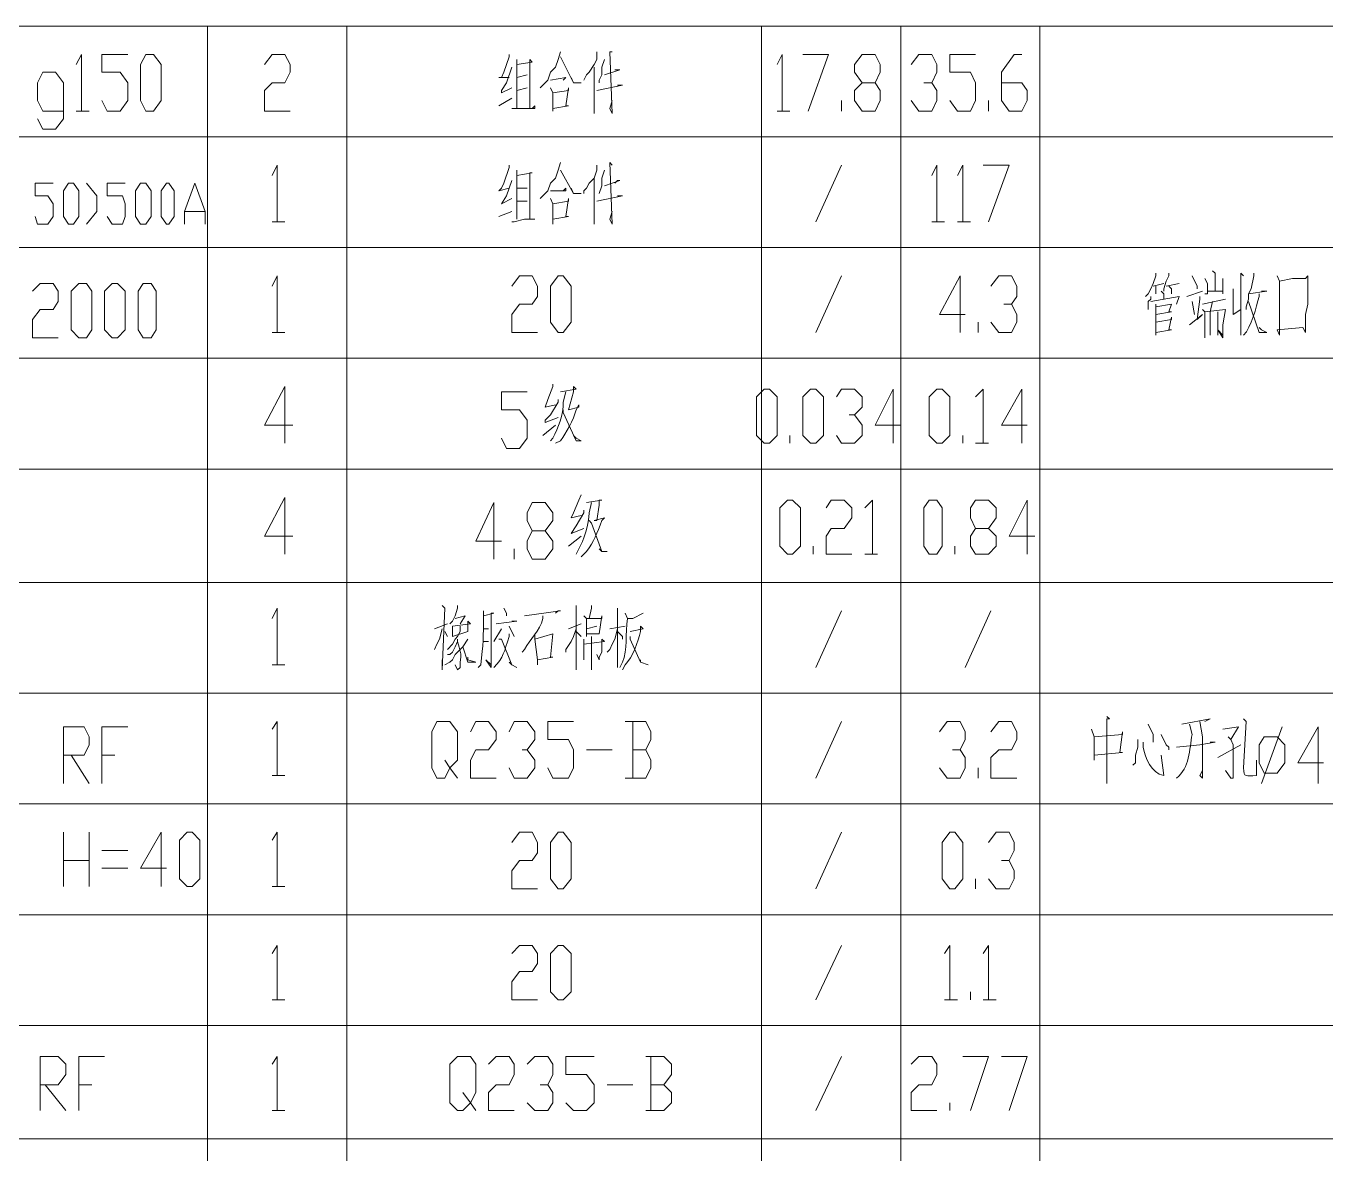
# Model space of a CAD drawing. Extents: x 14941 to 23337, y 2870 to 15192.
# Drawn here: x 19161 to 20564, y 3934 to 5150 of the extents above; entities that cross this region are included whole.
import ezdxf

# ---------------------------------------------------------------- set-up
doc = ezdxf.new("R2010")
doc.units = 0
doc.header["$LTSCALE"] = 8
doc.layers.add('1', color=1, linetype='Continuous')

msp = doc.modelspace()

# ---------------------------------------------------------------- linework, layer by layer
at = {"layer": '1', "color": 0, "lineweight": 5}
for points in [[(20633.8, 5150.2), (17927.9, 5150.2)], [(19357.3, 5030.6), (19357.3, 5150.2)], [(19507.5, 5030.6), (19507.5, 5150.2)], [(19955.2, 5030.6), (19955.2, 5150.2)], [(20105.4, 5030.6), (20105.4, 5150.2)], [(20255.6, 5030.6), (20255.6, 5150.2)], [(19738.3, 5122.4), (19735.5, 5114.1), (19732.8, 5105.7), (19727.2, 5100.2), (19724.4, 5091.8), (19718.9, 5086.3), (19716.1, 5083.5)], [(19777.3, 5122.4), (19777.3, 5114.1), (19774.5, 5108.5), (19768.9, 5100.2), (19766.1, 5097.4), (19763.4, 5091.8), (19763.4, 5091.8)], [(19791.2, 5122.4), (19793.9, 5122.4), (19791.2, 5122.4), (19793.9, 5055.7), (19791.2, 5061.2), (19793.9, 5069.6)], [(19215.5, 5108.5), (19221.1, 5119.6), (19221.1, 5058.4)], [(19243.3, 5069.6), (19248.9, 5058.4), (19262.8, 5058.4), (19271.1, 5069.6), (19271.1, 5089), (19262.8, 5100.2), (19243.3, 5100.2), (19243.3, 5119.6), (19271.1, 5119.6)], [(19290.6, 5058.4), (19285, 5069.6), (19285, 5108.5), (19290.6, 5119.6), (19298.9, 5119.6), (19307.3, 5108.5), (19307.3, 5069.6), (19298.9, 5058.4), (19290.6, 5058.4)], [(19418.5, 5108.5), (19426.9, 5119.6), (19440.8, 5119.6), (19446.3, 5108.5), (19446.3, 5100.2), (19440.8, 5089), (19426.9, 5089), (19418.5, 5080.7), (19418.5, 5058.4), (19446.3, 5058.4)], [(19682.7, 5119.6), (19682.7, 5116.8), (19677.1, 5100.2), (19674.4, 5094.6), (19671.6, 5094.6), (19682.7, 5094.6)], [(19691.1, 5114.1), (19691.1, 5111.3), (19691.1, 5061.2)], [(19691.1, 5108.5), (19707.7, 5111.3), (19705, 5114.1), (19705, 5111.3), (19705, 5061.2)], [(19738.3, 5116.8), (19752.2, 5089), (19760.6, 5089), (19752.2, 5089), (19749.5, 5094.6)], [(19785.6, 5114.1), (19782.8, 5105.7), (19782.8, 5097.4), (19780, 5091.8), (19780, 5089)], [(19971.9, 5108.5), (19977.5, 5119.6), (19977.5, 5058.4)], [(19999.7, 5119.6), (20027.5, 5119.6), (20005.3, 5058.4)], [(20063.7, 5058.4), (20055.4, 5069.6), (20055.4, 5080.7), (20063.7, 5089), (20077.6, 5089), (20083.2, 5100.2), (20083.2, 5108.5), (20077.6, 5119.6), (20063.7, 5119.6), (20055.4, 5108.5), (20055.4, 5100.2), (20063.7, 5089)], [(20116.5, 5108.5), (20124.9, 5119.6), (20138.8, 5119.6), (20144.3, 5108.5), (20144.3, 5100.2), (20138.8, 5089), (20130.4, 5089)], [(20158.2, 5069.6), (20166.6, 5058.4), (20180.5, 5058.4), (20186.1, 5069.6), (20186.1, 5089), (20180.5, 5100.2), (20158.2, 5100.2), (20158.2, 5119.6), (20186.1, 5119.6)], [(20213.9, 5089), (20236.1, 5089), (20241.7, 5080.7), (20241.7, 5069.6), (20236.1, 5058.4), (20222.2, 5058.4), (20213.9, 5069.6), (20213.9, 5100.2), (20227.8, 5119.6), (20236.1, 5119.6)], [(19173.8, 5050.1), (19179.4, 5039), (19193.3, 5039), (19201.6, 5050.1), (19201.6, 5089), (19193.3, 5100.2), (19179.4, 5100.2), (19173.8, 5089), (19173.8, 5069.6), (19179.4, 5058.4), (19201.6, 5058.4)], [(19685.5, 5105.7), (19679.9, 5089), (19674.4, 5080.7), (19674.4, 5077.9), (19685.5, 5083.5)], [(19702.2, 5097.4), (19691.1, 5094.6)], [(19727.2, 5091.8), (19743.9, 5094.6), (19743.9, 5094.6), (19741.1, 5091.8)], [(19774.5, 5105.7), (19774.5, 5055.7), (19774.5, 5066.8)], [(19785.6, 5097.4), (19802.3, 5102.9), (19799.5, 5102.9), (19796.7, 5102.9)], [(19691.1, 5080.7), (19702.2, 5083.5)], [(19727.2, 5083.5), (19730, 5077.9), (19730, 5069.6), (19730, 5058.4), (19730, 5061.2), (19746.7, 5064), (19743.9, 5064), (19746.7, 5083.5), (19746.7, 5080.7), (19730, 5077.9)], [(19777.3, 5080.7), (19805.1, 5086.3), (19805.1, 5086.3), (19799.5, 5086.3)], [(20077.6, 5089), (20083.2, 5080.7), (20083.2, 5069.6), (20077.6, 5058.4), (20063.7, 5058.4)], [(20138.8, 5089), (20144.3, 5080.7), (20144.3, 5069.6), (20138.8, 5058.4), (20124.9, 5058.4), (20116.5, 5069.6)], [(19671.6, 5064), (19685.5, 5072.3)], [(20041.4, 5058.4), (20041.4, 5069.6)], [(20200, 5058.4), (20200, 5069.6)], [(19215.5, 5058.4), (19229.4, 5058.4)], [(19685.5, 5061.2), (19688.3, 5061.2), (19699.4, 5061.2), (19710.5, 5061.2), (19710.5, 5064), (19707.7, 5061.2), (19705, 5061.2)], [(19971.9, 5058.4), (19985.8, 5058.4)], [(20633.8, 5030.6), (17927.9, 5030.6)], [(20633.8, 5030.6), (17927.9, 5030.6)], [(19357.3, 4911.1), (19357.3, 5030.6)], [(19507.5, 4911.1), (19507.5, 5030.6)], [(19955.2, 4911.1), (19955.2, 5030.6)], [(20105.4, 4911.1), (20105.4, 5030.6)], [(20255.6, 4911.1), (20255.6, 5030.6)], [(19426.9, 4988.9), (19432.4, 5000), (19432.4, 4938.9)], [(19682.7, 5000), (19682.7, 4997.3), (19677.1, 4980.6), (19674.4, 4975), (19671.6, 4972.2), (19682.7, 4975)], [(19738.3, 5002.8), (19735.5, 4994.5), (19732.8, 4986.1), (19727.2, 4980.6), (19724.4, 4972.2), (19718.9, 4966.7), (19716.1, 4963.9)], [(19777.3, 5000), (19777.3, 4994.5), (19774.5, 4986.1), (19768.9, 4980.6), (19766.1, 4975), (19763.4, 4972.2), (19763.4, 4969.5)], [(19791.2, 5002.8), (19793.9, 5000), (19791.2, 5002.8), (19793.9, 4936.1), (19791.2, 4941.6), (19793.9, 4950)], [(20013.6, 4938.9), (20041.4, 5000)], [(20138.8, 4988.9), (20144.3, 5000), (20144.3, 4938.9)], [(20166.6, 4988.9), (20172.2, 5000), (20172.2, 4938.9)], [(20194.4, 5000), (20222.2, 5000), (20200, 4938.9)], [(19171, 4944.4), (19173.8, 4936.1), (19184.9, 4936.1), (19190.5, 4944.4), (19190.5, 4958.3), (19184.9, 4966.7), (19171, 4966.7), (19171, 4980.6), (19190.5, 4980.6)], [(19207.2, 4936.1), (19201.6, 4944.4), (19201.6, 4972.2), (19207.2, 4980.6), (19212.7, 4980.6), (19218.3, 4972.2), (19218.3, 4944.4), (19212.7, 4936.1), (19207.2, 4936.1)], [(19226.6, 4980.6), (19237.8, 4966.7), (19237.8, 4950), (19226.6, 4936.1)], [(19248.9, 4944.4), (19254.4, 4936.1), (19265.6, 4936.1), (19268.4, 4944.4), (19268.4, 4958.3), (19265.6, 4966.7), (19248.9, 4966.7), (19248.9, 4980.6), (19268.4, 4980.6)], [(19285, 4936.1), (19279.5, 4944.4), (19279.5, 4972.2), (19285, 4980.6), (19290.6, 4980.6), (19296.2, 4972.2), (19296.2, 4944.4), (19290.6, 4936.1), (19285, 4936.1)], [(19312.8, 4936.1), (19307.3, 4944.4), (19307.3, 4972.2), (19312.8, 4980.6), (19315.6, 4980.6), (19321.2, 4972.2), (19321.2, 4944.4), (19315.6, 4936.1), (19312.8, 4936.1)], [(19332.3, 4936.1), (19332.3, 4950), (19343.4, 4980.6), (19354.6, 4950), (19354.6, 4936.1)], [(19685.5, 4983.4), (19679.9, 4966.7), (19674.4, 4958.3), (19674.4, 4958.3), (19685.5, 4963.9)], [(19691.1, 4994.5), (19691.1, 4988.9), (19691.1, 4941.6)], [(19691.1, 4988.9), (19707.7, 4991.7), (19705, 4991.7), (19705, 4988.9), (19705, 4941.6)], [(19738.3, 4994.5), (19752.2, 4969.5), (19760.6, 4969.5), (19752.2, 4969.5), (19749.5, 4975)], [(19774.5, 4986.1), (19774.5, 4936.1), (19774.5, 4944.4)], [(19785.6, 4994.5), (19782.8, 4986.1), (19782.8, 4977.8), (19780, 4969.5)], [(19785.6, 4977.8), (19802.3, 4983.4), (19799.5, 4983.4), (19796.7, 4980.6)], [(19702.2, 4975), (19691.1, 4975)], [(19727.2, 4972.2), (19743.9, 4972.2), (19743.9, 4975), (19741.1, 4972.2)], [(19777.3, 4961.1), (19805.1, 4966.7), (19805.1, 4966.7), (19799.5, 4966.7)], [(19691.1, 4961.1), (19702.2, 4961.1)], [(19727.2, 4963.9), (19730, 4958.3), (19730, 4950), (19730, 4936.1), (19730, 4941.6), (19746.7, 4944.4), (19743.9, 4944.4), (19746.7, 4963.9), (19746.7, 4961.1), (19730, 4958.3)], [(19332.3, 4950), (19354.6, 4950)], [(19426.9, 4938.9), (19440.8, 4938.9)], [(19671.6, 4944.4), (19685.5, 4950)], [(19685.5, 4938.9), (19688.3, 4938.9), (19699.4, 4941.6), (19710.5, 4941.6), (19710.5, 4941.6), (19707.7, 4941.6), (19705, 4941.6)], [(20138.8, 4938.9), (20152.7, 4938.9)], [(20166.6, 4938.9), (20180.5, 4938.9)], [(20633.8, 4911.1), (17927.9, 4911.1)], [(20633.8, 4911.1), (17927.9, 4911.1)], [(19357.3, 4791.5), (19357.3, 4911.1)], [(19507.5, 4791.5), (19507.5, 4911.1)], [(19955.2, 4791.5), (19955.2, 4911.1)], [(20105.4, 4791.5), (20105.4, 4911.1)], [(20255.6, 4791.5), (20255.6, 4911.1)], [(20380.7, 4883.2), (20380.7, 4880.5), (20377.9, 4872.1), (20375.2, 4866.6), (20372.4, 4861), (20369.6, 4858.2)], [(20394.6, 4883.2), (20394.6, 4880.5), (20391.8, 4874.9), (20389.1, 4866.6), (20389.1, 4863.8)], [(20441.9, 4886), (20444.7, 4883.2), (20444.7, 4863.8)], [(20472.5, 4883.2), (20475.3, 4880.5), (20472.5, 4883.2), (20472.5, 4816.5), (20472.5, 4819.3), (20472.5, 4824.8)], [(20486.4, 4883.2), (20486.4, 4880.5), (20483.6, 4866.6), (20480.8, 4861), (20480.8, 4855.4), (20478.1, 4847.1), (20478.1, 4844.3)], [(19168.2, 4863.8), (19176.6, 4872.1), (19190.5, 4872.1), (19196, 4863.8), (19196, 4852.7), (19190.5, 4844.3), (19176.6, 4844.3), (19168.2, 4833.2), (19168.2, 4813.7), (19196, 4813.7)], [(19218.3, 4813.7), (19210, 4822.1), (19210, 4863.8), (19218.3, 4872.1), (19226.6, 4872.1), (19232.2, 4863.8), (19232.2, 4822.1), (19226.6, 4813.7), (19218.3, 4813.7)], [(19254.4, 4813.7), (19246.1, 4822.1), (19246.1, 4863.8), (19254.4, 4872.1), (19260, 4872.1), (19268.4, 4863.8), (19268.4, 4822.1), (19260, 4813.7), (19254.4, 4813.7)], [(19287.8, 4813.7), (19282.3, 4822.1), (19282.3, 4863.8), (19287.8, 4872.1), (19296.2, 4872.1), (19301.7, 4863.8), (19301.7, 4822.1), (19296.2, 4813.7), (19287.8, 4813.7)], [(19426.9, 4869.3), (19432.4, 4880.5), (19432.4, 4819.3)], [(19685.5, 4869.3), (19693.8, 4880.5), (19707.7, 4880.5), (19713.3, 4869.3), (19713.3, 4858.2), (19707.7, 4849.9), (19693.8, 4849.9), (19685.5, 4838.7), (19685.5, 4819.3), (19713.3, 4819.3)], [(19735.5, 4819.3), (19727.2, 4830.4), (19727.2, 4869.3), (19735.5, 4880.5), (19741.1, 4880.5), (19749.5, 4869.3), (19749.5, 4830.4), (19741.1, 4819.3), (19735.5, 4819.3)], [(20013.6, 4819.3), (20041.4, 4880.5)], [(20174.9, 4838.7), (20147.1, 4838.7), (20169.4, 4880.5), (20169.4, 4819.3)], [(20202.7, 4869.3), (20211.1, 4880.5), (20225, 4880.5), (20230.6, 4869.3), (20230.6, 4858.2), (20225, 4849.9), (20216.6, 4849.9)], [(20377.9, 4869.3), (20389.1, 4872.1)], [(20380.7, 4869.3), (20380.7, 4866.6), (20380.7, 4861)], [(20391.8, 4869.3), (20405.7, 4872.1)], [(20394.6, 4869.3), (20397.4, 4866.6), (20397.4, 4861)], [(20419.7, 4880.5), (20425.2, 4869.3), (20425.2, 4866.6)], [(20433.6, 4877.7), (20436.3, 4872.1), (20436.3, 4861), (20433.6, 4861), (20436.3, 4861), (20436.3, 4863.8), (20453, 4863.8), (20453, 4861), (20453, 4874.9), (20453, 4877.7)], [(20511.4, 4880.5), (20514.2, 4874.9), (20514.2, 4816.5), (20511.4, 4822.1), (20539.2, 4824.8), (20539.2, 4824.8), (20542, 4819.3), (20542, 4827.6), (20542, 4838.7), (20544.8, 4849.9), (20544.8, 4880.5), (20544.8, 4880.5), (20542, 4877.7), (20528.1, 4877.7), (20528.1, 4877.7), (20514.2, 4874.9)], [(20375.2, 4858.2), (20375.2, 4855.4), (20372.4, 4852.7), (20372.4, 4849.9), (20372.4, 4847.1), (20372.4, 4844.3)], [(20375.2, 4852.7), (20405.7, 4858.2), (20405.7, 4858.2), (20403, 4849.9)], [(20386.3, 4863.8), (20389.1, 4861), (20389.1, 4855.4)], [(20414.1, 4858.2), (20430.8, 4863.8)], [(20428, 4858.2), (20428, 4855.4), (20425.2, 4833.2), (20430.8, 4838.7), (20416.9, 4827.6)], [(20430.8, 4849.9), (20455.8, 4855.4)], [(20464.1, 4866.6), (20464.1, 4863.8), (20464.1, 4838.7), (20464.1, 4838.7), (20472.5, 4844.3)], [(20480.8, 4861), (20500.3, 4863.8), (20497.5, 4863.8), (20494.7, 4863.8)], [(20225, 4849.9), (20230.6, 4838.7), (20230.6, 4830.4), (20225, 4819.3), (20211.1, 4819.3), (20202.7, 4830.4)], [(20380.7, 4849.9), (20380.7, 4847.1), (20380.7, 4836), (20380.7, 4816.5), (20380.7, 4824.8)], [(20380.7, 4847.1), (20397.4, 4849.9), (20397.4, 4849.9), (20394.6, 4841.5), (20397.4, 4841.5), (20380.7, 4838.7)], [(20419.7, 4852.7), (20422.4, 4838.7)], [(20433.6, 4813.7), (20433.6, 4819.3), (20433.6, 4813.7), (20433.6, 4841.5), (20430.8, 4844.3)], [(20433.6, 4841.5), (20455.8, 4844.3), (20455.8, 4844.3), (20455.8, 4844.3), (20453, 4827.6), (20453, 4822.1), (20453, 4816.5), (20453, 4813.7), (20447.5, 4822.1), (20453, 4816.5)], [(20441.9, 4852.7), (20439.1, 4841.5), (20439.1, 4816.5)], [(20447.5, 4816.5), (20447.5, 4841.5)], [(20480.8, 4852.7), (20480.8, 4852.7), (20492, 4819.3), (20500.3, 4819.3), (20494.7, 4822.1), (20492, 4824.8)], [(20188.8, 4819.3), (20188.8, 4830.4)], [(20380.7, 4830.4), (20397.4, 4833.2), (20397.4, 4836), (20394.6, 4822.1), (20397.4, 4822.1), (20380.7, 4819.3)], [(19426.9, 4819.3), (19440.8, 4819.3)], [(18228.3, 4671.9), (18228.3, 4791.5), (20633.8, 4791.5)], [(19357.3, 4791.5), (19357.3, 3948.9)], [(19507.5, 4791.5), (19507.5, 3948.9)], [(19955.2, 4791.5), (19955.2, 3948.9)], [(20105.4, 4791.5), (20105.4, 3948.9)], [(20255.6, 4791.5), (20255.6, 3948.9)], [(19449.1, 4719.2), (19418.5, 4719.2), (19440.8, 4760.9), (19440.8, 4699.7)], [(19730, 4763.7), (19730, 4760.9), (19724.4, 4747), (19721.6, 4738.6), (19721.6, 4738.6), (19732.8, 4741.4)], [(19958, 4699.7), (19949.7, 4708), (19949.7, 4749.8), (19958, 4758.1), (19963.6, 4758.1), (19971.9, 4749.8), (19971.9, 4708), (19963.6, 4699.7), (19958, 4699.7)], [(20008.1, 4699.7), (19999.7, 4708), (19999.7, 4749.8), (20008.1, 4758.1), (20013.6, 4758.1), (20022, 4749.8), (20022, 4708), (20013.6, 4699.7), (20008.1, 4699.7)], [(20035.9, 4749.8), (20041.4, 4758.1), (20055.4, 4758.1), (20063.7, 4749.8), (20063.7, 4738.6), (20055.4, 4730.3), (20049.8, 4730.3)], [(20105.4, 4719.2), (20077.6, 4719.2), (20097.1, 4758.1), (20097.1, 4699.7)], [(20144.3, 4699.7), (20136, 4708), (20136, 4749.8), (20144.3, 4758.1), (20149.9, 4758.1), (20158.2, 4749.8), (20158.2, 4708), (20149.9, 4699.7), (20144.3, 4699.7)], [(20186.1, 4749.8), (20194.4, 4758.1), (20194.4, 4699.7)], [(20241.7, 4719.2), (20213.9, 4719.2), (20236.1, 4758.1), (20236.1, 4699.7)], [(19674.4, 4705.3), (19679.9, 4694.1), (19693.8, 4694.1), (19702.2, 4705.3), (19702.2, 4724.7), (19693.8, 4735.9), (19674.4, 4735.9), (19674.4, 4755.3), (19702.2, 4755.3)], [(19735.5, 4747), (19735.5, 4744.2), (19727.2, 4730.3), (19721.6, 4724.7), (19721.6, 4722), (19735.5, 4727.5)], [(19741.1, 4735.9), (19741.1, 4733.1), (19755, 4702.5), (19760.6, 4702.5), (19755, 4705.3), (19752.2, 4708)], [(20055.4, 4730.3), (20063.7, 4719.2), (20063.7, 4708), (20055.4, 4699.7), (20041.4, 4699.7), (20035.9, 4708)], [(19718.9, 4708), (19732.8, 4719.2)], [(19985.8, 4699.7), (19985.8, 4708)], [(20172.2, 4699.7), (20172.2, 4708)], [(20186.1, 4699.7), (20200, 4699.7)], [(20633.8, 4671.9), (18228.3, 4671.9), (18228.3, 3948.9)], [(19760.6, 4644.1), (19757.8, 4638.5), (19752.2, 4624.6), (19749.5, 4619.1), (19749.5, 4619.1), (19760.6, 4621.8)], [(19449.1, 4599.6), (19418.5, 4599.6), (19440.8, 4641.3), (19440.8, 4580.1)], [(19674.4, 4594), (19646.6, 4594), (19666, 4635.7), (19666, 4574.6)], [(19707.7, 4574.6), (19702.2, 4585.7), (19702.2, 4594), (19707.7, 4605.2), (19721.6, 4605.2), (19730, 4616.3), (19730, 4624.6), (19721.6, 4635.7), (19707.7, 4635.7), (19702.2, 4624.6), (19702.2, 4616.3), (19707.7, 4605.2)], [(19983, 4580.1), (19974.7, 4588.5), (19974.7, 4630.2), (19983, 4638.5), (19988.6, 4638.5), (19997, 4630.2), (19997, 4588.5), (19988.6, 4580.1), (19983, 4580.1)], [(20024.8, 4630.2), (20030.3, 4638.5), (20044.2, 4638.5), (20052.6, 4630.2), (20052.6, 4619.1), (20044.2, 4607.9), (20030.3, 4607.9), (20024.8, 4599.6), (20024.8, 4580.1), (20052.6, 4580.1)], [(20066.5, 4630.2), (20074.8, 4638.5), (20074.8, 4580.1)], [(20136, 4580.1), (20130.4, 4588.5), (20130.4, 4630.2), (20136, 4638.5), (20144.3, 4638.5), (20149.9, 4630.2), (20149.9, 4588.5), (20144.3, 4580.1), (20136, 4580.1)], [(20186.1, 4580.1), (20180.5, 4588.5), (20180.5, 4599.6), (20186.1, 4607.9), (20200, 4607.9), (20208.3, 4619.1), (20208.3, 4630.2), (20200, 4638.5), (20186.1, 4638.5), (20180.5, 4630.2), (20180.5, 4619.1), (20186.1, 4607.9)], [(20250, 4599.6), (20222.2, 4599.6), (20241.7, 4638.5), (20241.7, 4580.1)], [(19763.4, 4627.4), (19763.4, 4624.6), (19755, 4610.7), (19749.5, 4602.4), (19749.5, 4602.4), (19763.4, 4607.9)], [(19768.9, 4616.3), (19771.7, 4613.5), (19782.8, 4582.9), (19788.4, 4582.9), (19782.8, 4582.9), (19780, 4585.7)], [(19721.6, 4605.2), (19730, 4594), (19730, 4585.7), (19721.6, 4574.6), (19707.7, 4574.6)], [(20200, 4607.9), (20208.3, 4599.6), (20208.3, 4588.5), (20200, 4580.1), (20186.1, 4580.1)], [(19746.7, 4588.5), (19760.6, 4599.6)], [(20010.9, 4580.1), (20010.9, 4588.5)], [(20163.8, 4580.1), (20163.8, 4588.5)], [(19688.3, 4574.6), (19688.3, 4585.7)], [(20066.5, 4580.1), (20080.4, 4580.1)], [(20631, 4549.5), (18228.3, 4549.5)], [(19426.9, 4510.6), (19432.4, 4521.7), (19432.4, 4460.5)], [(19610.4, 4524.5), (19613.2, 4521.7), (19610.4, 4455), (19610.4, 4457.8), (19610.4, 4466.1)], [(19627.1, 4524.5), (19627.1, 4521.7), (19624.3, 4513.4), (19621.5, 4507.8), (19618.7, 4505)], [(19677.1, 4521.7), (19679.9, 4516.2), (19679.9, 4513.4), (19679.9, 4516.2)], [(19699.4, 4513.4), (19738.3, 4518.9), (19735.5, 4518.9), (19732.8, 4516.2)], [(19755, 4524.5), (19755, 4521.7), (19755, 4455), (19755, 4460.5), (19755, 4468.9)], [(19771.7, 4524.5), (19771.7, 4521.7), (19768.9, 4510.6)], [(19799.5, 4521.7), (19799.5, 4518.9), (19799.5, 4521.7), (19799.5, 4457.8), (19799.5, 4466.1)], [(20013.6, 4457.8), (20041.4, 4518.9)], [(20174.9, 4457.8), (20202.7, 4518.9)], [(19616, 4505), (19602.1, 4499.5)], [(19621.5, 4502.3), (19621.5, 4491.1), (19621.5, 4491.1), (19638.2, 4496.7), (19638.2, 4496.7), (19638.2, 4507.8), (19641, 4505), (19621.5, 4502.3)], [(19624.3, 4510.6), (19635.4, 4513.4), (19635.4, 4513.4), (19629.9, 4505)], [(19654.9, 4513.4), (19666, 4516.2), (19663.2, 4516.2), (19663.2, 4468.9), (19663.2, 4463.3), (19663.2, 4457.8), (19657.7, 4466.1), (19663.2, 4460.5)], [(19668.8, 4505), (19691.1, 4507.8), (19691.1, 4507.8), (19685.5, 4507.8)], [(19746.7, 4499.5), (19760.6, 4505)], [(19763.4, 4513.4), (19766.1, 4510.6), (19766.1, 4491.1), (19766.1, 4493.9), (19780, 4493.9), (19780, 4493.9), (19782.8, 4513.4), (19782.8, 4510.6), (19766.1, 4510.6)], [(19827.3, 4516.2), (19816.2, 4510.6), (19810.6, 4510.6)], [(19610.4, 4499.5), (19607.6, 4488.4), (19604.8, 4482.8), (19602.1, 4477.2)], [(19613.2, 4496.7), (19616, 4491.1)], [(19629.9, 4502.3), (19629.9, 4496.7), (19627.1, 4491.1), (19624.3, 4488.4), (19621.5, 4482.8), (19616, 4477.2)], [(19654.9, 4499.5), (19660.5, 4499.5)], [(19674.4, 4499.5), (19674.4, 4499.5), (19666, 4485.6)], [(19682.7, 4502.3), (19688.3, 4491.1)], [(19710.5, 4493.9), (19710.5, 4488.4), (19713.3, 4466.1), (19713.3, 4460.5), (19713.3, 4466.1), (19730, 4468.9), (19727.2, 4468.9), (19730, 4493.9), (19730, 4493.9), (19710.5, 4488.4)], [(19755, 4499.5), (19752.2, 4491.1), (19749.5, 4485.6), (19743.9, 4477.2), (19743.9, 4474.4)], [(19755, 4496.7), (19760.6, 4491.1), (19760.6, 4491.1)], [(19766.1, 4499.5), (19777.3, 4502.3)], [(19771.7, 4491.1), (19771.7, 4455), (19771.7, 4457.8), (19771.7, 4463.3)], [(19799.5, 4499.5), (19796.7, 4488.4), (19793.9, 4482.8), (19791.2, 4477.2), (19788.4, 4474.4)], [(19791.2, 4499.5), (19807.9, 4502.3)], [(19799.5, 4496.7), (19805.1, 4491.1), (19805.1, 4488.4)], [(19813.4, 4491.1), (19813.4, 4488.4), (19824.5, 4463.3), (19832.9, 4460.5), (19824.5, 4463.3), (19824.5, 4466.1)], [(19629.9, 4477.2), (19624.3, 4471.7), (19621.5, 4466.1), (19618.7, 4463.3), (19613.2, 4460.5)], [(19627.1, 4485.6), (19627.1, 4485.6), (19624.3, 4480), (19621.5, 4474.4), (19618.7, 4471.7), (19616, 4471.7)], [(19638.2, 4488.4), (19638.2, 4488.4), (19632.7, 4480), (19629.9, 4477.2)], [(19632.7, 4480), (19638.2, 4463.3), (19646.6, 4463.3), (19638.2, 4466.1), (19638.2, 4468.9)], [(19660.5, 4485.6), (19654.9, 4485.6)], [(19671.6, 4488.4), (19674.4, 4488.4), (19685.5, 4460.5), (19691.1, 4457.8), (19685.5, 4460.5), (19682.7, 4463.3)], [(19763.4, 4488.4), (19763.4, 4482.8), (19763.4, 4466.1), (19763.4, 4468.9), (19763.4, 4474.4)], [(19763.4, 4482.8), (19785.6, 4485.6), (19782.8, 4488.4), (19782.8, 4485.6), (19782.8, 4474.4), (19780, 4468.9), (19780, 4466.1), (19777.3, 4471.7), (19780, 4466.1)], [(19426.9, 4460.5), (19440.8, 4460.5)], [(20631, 4430), (18228.3, 4430)], [(19201.6, 4332.6), (19201.6, 4393.8), (19223.9, 4393.8), (19229.4, 4382.7), (19229.4, 4374.3), (19223.9, 4363.2), (19201.6, 4363.2)], [(19243.3, 4332.6), (19243.3, 4393.8), (19271.1, 4393.8)], [(19426.9, 4391), (19432.4, 4399.4), (19432.4, 4341)], [(19613.2, 4357.7), (19618.7, 4349.3), (19613.2, 4338.2), (19604.8, 4338.2), (19599.3, 4349.3), (19599.3, 4388.2), (19604.8, 4399.4), (19618.7, 4399.4), (19627.1, 4388.2), (19627.1, 4357.7), (19618.7, 4349.3), (19627.1, 4338.2)], [(19641, 4388.2), (19646.6, 4399.4), (19660.5, 4399.4), (19668.8, 4388.2), (19668.8, 4379.9), (19660.5, 4368.8), (19646.6, 4368.8), (19641, 4357.7), (19641, 4338.2), (19668.8, 4338.2)], [(19682.7, 4388.2), (19688.3, 4399.4), (19702.2, 4399.4), (19710.5, 4388.2), (19710.5, 4379.9), (19702.2, 4368.8), (19696.6, 4368.8)], [(19724.4, 4349.3), (19730, 4338.2), (19746.7, 4338.2), (19752.2, 4349.3), (19752.2, 4368.8), (19746.7, 4379.9), (19724.4, 4379.9), (19724.4, 4399.4), (19752.2, 4399.4)], [(19830.1, 4368.8), (19835.7, 4379.9), (19835.7, 4388.2), (19830.1, 4399.4), (19807.9, 4399.4)], [(19816.2, 4399.4), (19816.2, 4338.2)], [(20013.6, 4338.2), (20041.4, 4399.4)], [(20147.1, 4388.2), (20155.5, 4399.4), (20169.4, 4399.4), (20174.9, 4388.2), (20174.9, 4379.9), (20169.4, 4368.8), (20161, 4368.8)], [(20202.7, 4388.2), (20211.1, 4399.4), (20225, 4399.4), (20230.6, 4388.2), (20230.6, 4379.9), (20225, 4368.8), (20211.1, 4368.8), (20202.7, 4360.4), (20202.7, 4338.2), (20230.6, 4338.2)], [(20327.9, 4404.9), (20330.7, 4402.1), (20327.9, 4402.1), (20327.9, 4332.6), (20327.9, 4338.2), (20327.9, 4341)], [(20372.4, 4396.6), (20377.9, 4385.5), (20377.9, 4382.7), (20377.9, 4377.1), (20377.9, 4382.7)], [(20408.5, 4396.6), (20439.1, 4402.1), (20439.1, 4402.1), (20433.6, 4399.4)], [(20428, 4399.4), (20430.8, 4382.7), (20430.8, 4338.2), (20428, 4341), (20430.8, 4346.5)], [(20453, 4391), (20469.7, 4393.8), (20469.7, 4393.8), (20461.4, 4379.9), (20461.4, 4379.9), (20458.6, 4382.7)], [(20494.7, 4332.6), (20517, 4393.8)], [(20561.5, 4354.9), (20533.7, 4354.9), (20555.9, 4393.8), (20555.9, 4332.6)], [(20311.2, 4391), (20314, 4382.7), (20314, 4363.2), (20314, 4357.7)], [(20314, 4382.7), (20344.6, 4385.5), (20344.6, 4388.2), (20341.8, 4366), (20344.6, 4366), (20314, 4363.2)], [(20361.3, 4379.9), (20361.3, 4371.6), (20358.5, 4363.2), (20358.5, 4360.4), (20358.5, 4354.9), (20355.7, 4352.1)], [(20386.3, 4385.5), (20391.8, 4374.3), (20394.6, 4371.6), (20394.6, 4368.8), (20394.6, 4371.6)], [(20497.5, 4343.7), (20492, 4354.9), (20492, 4374.3), (20497.5, 4382.7), (20511.4, 4382.7), (20519.8, 4374.3), (20519.8, 4354.9), (20511.4, 4343.7), (20497.5, 4343.7)], [(19702.2, 4368.8), (19710.5, 4357.7), (19710.5, 4349.3), (19702.2, 4338.2), (19688.3, 4338.2), (19682.7, 4349.3)], [(19766.1, 4368.8), (19793.9, 4368.8)], [(19807.9, 4338.2), (19830.1, 4338.2), (19835.7, 4349.3), (19835.7, 4357.7), (19830.1, 4368.8), (19816.2, 4368.8)], [(20169.4, 4368.8), (20174.9, 4360.4), (20174.9, 4349.3), (20169.4, 4338.2), (20155.5, 4338.2), (20147.1, 4349.3)], [(20403, 4371.6), (20428, 4374.3), (20444.7, 4377.1), (20441.9, 4377.1), (20439.1, 4377.1)], [(20447.5, 4360.4), (20472.5, 4374.3)], [(19210, 4363.2), (19229.4, 4332.6)], [(19243.3, 4363.2), (19257.2, 4363.2)], [(20188.8, 4338.2), (20188.8, 4349.3)], [(19426.9, 4341), (19440.8, 4341)], [(20631, 4310.4), (18228.3, 4310.4)], [(19201.6, 4221.4), (19201.6, 4279.8)], [(19229.4, 4279.8), (19229.4, 4221.4)], [(19312.8, 4240.9), (19285, 4240.9), (19307.3, 4279.8), (19307.3, 4221.4)], [(19335.1, 4221.4), (19326.8, 4229.7), (19326.8, 4271.4), (19335.1, 4279.8), (19340.7, 4279.8), (19349, 4271.4), (19349, 4229.7), (19340.7, 4221.4), (19335.1, 4221.4)], [(19426.9, 4271.4), (19432.4, 4279.8), (19432.4, 4221.4)], [(19685.5, 4268.7), (19693.8, 4279.8), (19707.7, 4279.8), (19713.3, 4268.7), (19713.3, 4257.5), (19707.7, 4249.2), (19693.8, 4249.2), (19685.5, 4238.1), (19685.5, 4218.6), (19713.3, 4218.6)], [(19735.5, 4218.6), (19727.2, 4229.7), (19727.2, 4268.7), (19735.5, 4279.8), (19741.1, 4279.8), (19749.5, 4268.7), (19749.5, 4229.7), (19741.1, 4218.6), (19735.5, 4218.6)], [(20013.6, 4218.6), (20041.4, 4279.8)], [(20158.2, 4218.6), (20149.9, 4229.7), (20149.9, 4268.7), (20158.2, 4279.8), (20163.8, 4279.8), (20172.2, 4268.7), (20172.2, 4229.7), (20163.8, 4218.6), (20158.2, 4218.6)], [(20200, 4268.7), (20208.3, 4279.8), (20222.2, 4279.8), (20227.8, 4268.7), (20227.8, 4260.3), (20222.2, 4249.2), (20213.9, 4249.2)], [(19243.3, 4260.3), (19271.1, 4260.3)], [(19201.6, 4249.2), (19229.4, 4249.2)], [(19271.1, 4240.9), (19243.3, 4240.9)], [(20222.2, 4249.2), (20227.8, 4238.1), (20227.8, 4229.7), (20222.2, 4218.6), (20208.3, 4218.6), (20200, 4229.7)], [(20186.1, 4218.6), (20186.1, 4229.7)], [(19426.9, 4221.4), (19440.8, 4221.4)], [(20631, 4190.8), (18228.3, 4190.8)], [(19426.9, 4149.1), (19432.4, 4157.4), (19432.4, 4099)], [(19685.5, 4149.1), (19693.8, 4157.4), (19707.7, 4157.4), (19713.3, 4149.1), (19713.3, 4138), (19707.7, 4129.6), (19693.8, 4129.6), (19685.5, 4118.5), (19685.5, 4099), (19713.3, 4099)], [(19735.5, 4099), (19727.2, 4107.4), (19727.2, 4149.1), (19735.5, 4157.4), (19741.1, 4157.4), (19749.5, 4149.1), (19749.5, 4107.4), (19741.1, 4099), (19735.5, 4099)], [(20013.6, 4099), (20041.4, 4157.4)], [(20152.7, 4149.1), (20158.2, 4157.4), (20158.2, 4099)], [(20194.4, 4149.1), (20200, 4157.4), (20200, 4099)], [(19426.9, 4099), (19440.8, 4099)], [(20152.7, 4099), (20166.6, 4099)], [(20180.5, 4099), (20180.5, 4107.4)], [(20194.4, 4099), (20208.3, 4099)], [(20631, 4071.2), (18228.3, 4071.2)], [(19176.6, 3979.4), (19176.6, 4037.8), (19196, 4037.8), (19204.4, 4029.5), (19204.4, 4018.4), (19196, 4007.3), (19176.6, 4007.3)], [(19218.3, 3979.4), (19218.3, 4037.8), (19246.1, 4037.8)], [(19426.9, 4029.5), (19432.4, 4037.8), (19432.4, 3979.4)], [(19632.7, 3998.9), (19641, 3987.8), (19632.7, 3979.4), (19627.1, 3979.4), (19618.7, 3987.8), (19618.7, 4029.5), (19627.1, 4037.8), (19641, 4037.8), (19646.6, 4029.5), (19646.6, 3998.9), (19641, 3987.8), (19646.6, 3979.4)], [(19660.5, 4029.5), (19668.8, 4037.8), (19682.7, 4037.8), (19688.3, 4029.5), (19688.3, 4018.4), (19682.7, 4007.3), (19668.8, 4007.3), (19660.5, 3998.9), (19660.5, 3979.4), (19688.3, 3979.4)], [(19702.2, 4029.5), (19710.5, 4037.8), (19724.4, 4037.8), (19730, 4029.5), (19730, 4018.4), (19724.4, 4007.3), (19716.1, 4007.3)], [(19743.9, 3987.8), (19752.2, 3979.4), (19766.1, 3979.4), (19774.5, 3987.8), (19774.5, 4007.3), (19766.1, 4018.4), (19743.9, 4018.4), (19743.9, 4037.8), (19774.5, 4037.8)], [(19849.6, 4007.3), (19857.9, 4018.4), (19857.9, 4029.5), (19849.6, 4037.8), (19830.1, 4037.8)], [(19835.7, 4037.8), (19835.7, 3979.4)], [(20013.6, 3979.4), (20041.4, 4037.8)], [(20116.5, 4029.5), (20124.9, 4037.8), (20138.8, 4037.8), (20144.3, 4029.5), (20144.3, 4018.4), (20138.8, 4007.3), (20124.9, 4007.3), (20116.5, 3998.9), (20116.5, 3979.4), (20144.3, 3979.4)], [(20172.2, 4037.8), (20200, 4037.8), (20180.5, 3979.4)], [(20213.9, 4037.8), (20241.7, 4037.8), (20222.2, 3979.4)], [(19182.1, 4007.3), (19204.4, 3979.4)], [(19218.3, 4007.3), (19232.2, 4007.3)], [(19724.4, 4007.3), (19730, 3998.9), (19730, 3987.8), (19724.4, 3979.4), (19710.5, 3979.4), (19702.2, 3987.8)], [(19788.4, 4007.3), (19816.2, 4007.3)], [(19830.1, 3979.4), (19849.6, 3979.4), (19857.9, 3987.8), (19857.9, 3998.9), (19849.6, 4007.3), (19835.7, 4007.3)], [(20158.2, 3979.4), (20158.2, 3987.8)], [(19426.9, 3979.4), (19440.8, 3979.4)], [(20631, 3948.9), (17927.9, 3948.9)], [(20631, 3948.9), (17927.9, 3948.9)], [(19357.3, 3709.7), (19357.3, 3948.9)], [(19507.5, 3709.7), (19507.5, 3948.9)], [(19955.2, 3709.7), (19955.2, 3948.9)], [(20105.4, 3709.7), (20105.4, 3948.9)], [(20255.6, 3709.7), (20255.6, 3948.9)]]:
    msp.add_lwpolyline(points, dxfattribs=at)
for points, knots in [([(20492, 4861), (20492, 4861), (20492, 4858.2), (20492, 4858.2), (20489.2, 4847.1), (20483.6, 4824.8), (20475.3, 4816.5), (20475.3, 4816.5), (20475.3, 4816.5), (20475.3, 4816.5)], [0, 0, 0, 0, 1, 1, 1, 2, 2, 2, 3, 3, 3, 3]), ([(19738.3, 4755.3), (19738.3, 4755.3), (19755, 4758.1), (19755, 4758.1), (19755, 4758.1), (19752.2, 4760.9), (19752.2, 4760.9), (19752.2, 4760.9), (19752.2, 4755.3), (19752.2, 4755.3), (19752.2, 4755.3), (19746.7, 4735.9), (19746.7, 4735.9), (19746.7, 4735.9), (19746.7, 4735.9), (19746.7, 4735.9), (19746.7, 4735.9), (19757.8, 4738.6), (19757.8, 4738.6), (19757.8, 4738.6), (19757.8, 4741.4), (19757.8, 4741.4), (19757.8, 4741.4), (19755, 4735.9), (19755, 4735.9), (19752.2, 4724.7), (19743.9, 4710.8), (19738.3, 4702.5), (19738.3, 4702.5), (19732.8, 4699.7), (19732.8, 4699.7)], [0, 0, 0, 0, 1, 1, 1, 2, 2, 2, 3, 3, 3, 4, 4, 4, 5, 5, 5, 6, 6, 6, 7, 7, 7, 8, 8, 8, 9, 9, 9, 10, 10, 10, 10]), ([(19743.9, 4755.3), (19743.9, 4755.3), (19741.1, 4744.2), (19741.1, 4744.2), (19741.1, 4730.3), (19735.5, 4716.4), (19730, 4705.3), (19730, 4705.3), (19727.2, 4702.5), (19727.2, 4702.5)], [0, 0, 0, 0, 1, 1, 1, 2, 2, 2, 3, 3, 3, 3]), ([(19771.7, 4635.7), (19771.7, 4635.7), (19768.9, 4624.6), (19768.9, 4624.6), (19768.9, 4613.5), (19763.4, 4594), (19757.8, 4585.7), (19757.8, 4585.7), (19755, 4580.1), (19755, 4580.1)], [0, 0, 0, 0, 1, 1, 1, 2, 2, 2, 3, 3, 3, 3]), ([(19766.1, 4635.7), (19766.1, 4635.7), (19782.8, 4638.5), (19782.8, 4638.5), (19782.8, 4638.5), (19780, 4638.5), (19780, 4638.5), (19780, 4638.5), (19780, 4633), (19780, 4633), (19780, 4633), (19777.3, 4616.3), (19777.3, 4616.3), (19777.3, 4616.3), (19774.5, 4616.3), (19774.5, 4616.3), (19774.5, 4616.3), (19785.6, 4619.1), (19785.6, 4619.1), (19785.6, 4619.1), (19785.6, 4619.1), (19785.6, 4619.1), (19785.6, 4619.1), (19782.8, 4616.3), (19782.8, 4616.3), (19777.3, 4602.4), (19774.5, 4594), (19766.1, 4582.9), (19766.1, 4582.9), (19760.6, 4577.3), (19760.6, 4577.3)], [0, 0, 0, 0, 1, 1, 1, 2, 2, 2, 3, 3, 3, 4, 4, 4, 5, 5, 5, 6, 6, 6, 7, 7, 7, 8, 8, 8, 9, 9, 9, 10, 10, 10, 10]), ([(19654.9, 4518.9), (19654.9, 4518.9), (19654.9, 4513.4), (19654.9, 4513.4), (19654.9, 4491.1), (19654.9, 4482.8), (19652.1, 4460.5), (19652.1, 4460.5), (19649.3, 4457.8), (19649.3, 4457.8)], [0, 0, 0, 0, 1, 1, 1, 2, 2, 2, 3, 3, 3, 3]), ([(19718.9, 4513.4), (19718.9, 4513.4), (19718.9, 4510.6), (19718.9, 4510.6), (19716.1, 4496.7), (19705, 4488.4), (19699.4, 4477.2), (19699.4, 4477.2), (19696.6, 4474.4), (19696.6, 4474.4)], [0, 0, 0, 0, 1, 1, 1, 2, 2, 2, 3, 3, 3, 3]), ([(19807.9, 4516.2), (19807.9, 4516.2), (19810.6, 4510.6), (19810.6, 4510.6), (19807.9, 4493.9), (19810.6, 4477.2), (19805.1, 4463.3), (19805.1, 4463.3), (19802.3, 4457.8), (19802.3, 4457.8)], [0, 0, 0, 0, 1, 1, 1, 2, 2, 2, 3, 3, 3, 3]), ([(19682.7, 4493.9), (19682.7, 4493.9), (19682.7, 4491.1), (19682.7, 4491.1), (19677.1, 4474.4), (19677.1, 4468.9), (19666, 4457.8), (19666, 4457.8), (19666, 4457.8), (19666, 4457.8)], [0, 0, 0, 0, 1, 1, 1, 2, 2, 2, 3, 3, 3, 3]), ([(19813.4, 4496.7), (19813.4, 4496.7), (19827.3, 4499.5), (19827.3, 4499.5), (19827.3, 4499.5), (19824.5, 4502.3), (19824.5, 4502.3), (19824.5, 4502.3), (19824.5, 4496.7), (19824.5, 4496.7), (19821.8, 4485.6), (19816.2, 4468.9), (19807.9, 4460.5), (19807.9, 4460.5), (19805.1, 4455), (19805.1, 4455)], [0, 0, 0, 0, 1, 1, 1, 2, 2, 2, 3, 3, 3, 4, 4, 4, 5, 5, 5, 5]), ([(19627.1, 4488.4), (19627.1, 4488.4), (19627.1, 4485.6), (19627.1, 4485.6), (19632.7, 4466.1), (19629.9, 4474.4), (19629.9, 4457.8), (19629.9, 4457.8), (19627.1, 4455), (19627.1, 4455), (19627.1, 4455), (19624.3, 4460.5), (19624.3, 4460.5), (19624.3, 4460.5), (19627.1, 4455), (19627.1, 4455)], [0, 0, 0, 0, 1, 1, 1, 2, 2, 2, 3, 3, 3, 4, 4, 4, 5, 5, 5, 5]), ([(20416.9, 4396.6), (20416.9, 4396.6), (20419.7, 4385.5), (20419.7, 4385.5), (20416.9, 4368.8), (20416.9, 4349.3), (20403, 4338.2), (20403, 4338.2), (20403, 4338.2), (20403, 4338.2)], [0, 0, 0, 0, 1, 1, 1, 2, 2, 2, 3, 3, 3, 3]), ([(20475.3, 4402.1), (20475.3, 4402.1), (20478.1, 4399.4), (20478.1, 4399.4), (20478.1, 4399.4), (20478.1, 4399.4), (20478.1, 4399.4), (20478.1, 4399.4), (20475.3, 4349.3), (20475.3, 4349.3), (20475.3, 4338.2), (20478.1, 4341), (20489.2, 4341), (20489.2, 4341), (20489.2, 4341), (20489.2, 4341), (20489.2, 4341), (20489.2, 4357.7), (20489.2, 4357.7), (20489.2, 4357.7), (20489.2, 4341), (20489.2, 4341)], [0, 0, 0, 0, 1, 1, 1, 2, 2, 2, 3, 3, 3, 4, 4, 4, 5, 5, 5, 6, 6, 6, 7, 7, 7, 7]), ([(20461.4, 4379.9), (20461.4, 4379.9), (20464.1, 4374.3), (20464.1, 4374.3), (20464.1, 4363.2), (20464.1, 4352.1), (20464.1, 4338.2), (20464.1, 4338.2), (20461.4, 4338.2), (20461.4, 4338.2), (20461.4, 4338.2), (20455.8, 4346.5), (20455.8, 4346.5), (20455.8, 4346.5), (20461.4, 4338.2), (20461.4, 4338.2)], [0, 0, 0, 0, 1, 1, 1, 2, 2, 2, 3, 3, 3, 4, 4, 4, 5, 5, 5, 5]), ([(20366.8, 4377.1), (20366.8, 4377.1), (20366.8, 4371.6), (20366.8, 4371.6), (20369.6, 4360.4), (20375.2, 4343.7), (20389.1, 4341), (20389.1, 4341), (20389.1, 4341), (20389.1, 4341), (20389.1, 4341), (20386.3, 4363.2), (20386.3, 4363.2), (20386.3, 4363.2), (20389.1, 4341), (20389.1, 4341)], [0, 0, 0, 0, 1, 1, 1, 2, 2, 2, 3, 3, 3, 4, 4, 4, 5, 5, 5, 5])]:
    msp.add_open_spline(points, degree=3, knots=knots, dxfattribs=at)

doc.saveas('drawing.dxf')
